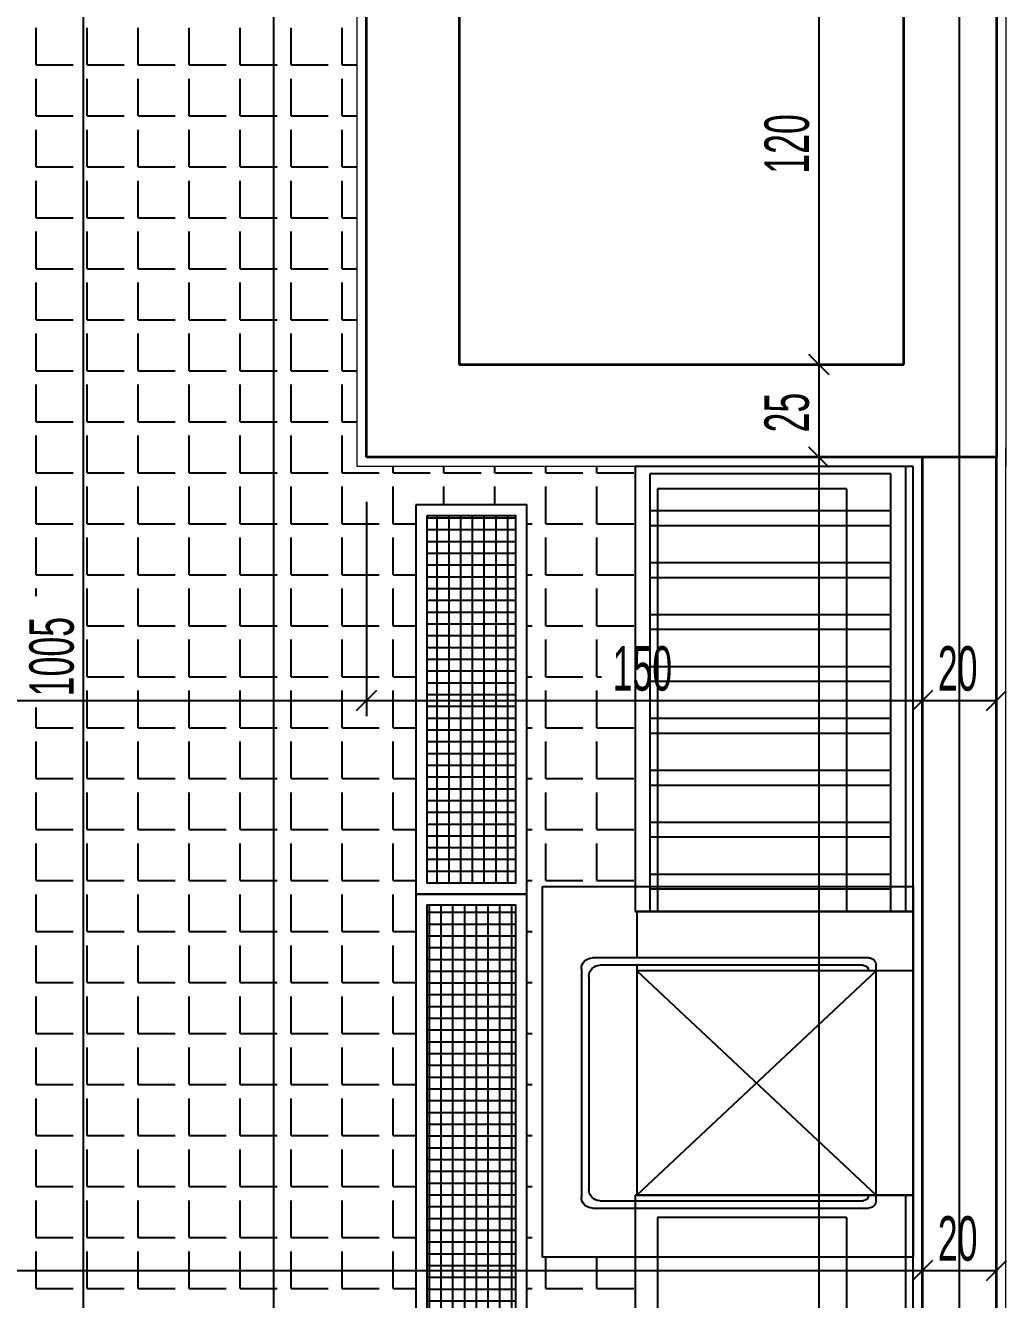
# Model space of a CAD drawing. Header units: inches. Extents: x -7543 to -822, y 102837 to 190349.
# Drawn here: x -836.37952 to -836.35305, y 102836.95028 to 102836.98463 of the extents above; entities that cross this region are included whole.
import ezdxf

# ---------------------------------------------------------------- set-up
doc = ezdxf.new("R2010")
doc.units = ezdxf.units.IN
doc.header["$MEASUREMENT"] = 0
for name, pattern in [('__ZG_T_P__9', [22, 1, -10, 1, -10]), ('DASHDOTX2', [2, 1, -0.5, 0, -0.5]), ('DASHED', [19.05, 12.7, -6.35]), ('DASHED2', [9.525, 6.35, -3.175])]:
    doc.linetypes.add(name, pattern=pattern)
doc.layers.get('0').update_dxf_attribs({"lineweight": 25})
doc.layers.get('Defpoints').update_dxf_attribs({"lineweight": 25})
for name, color, linetype, lineweight in [('AKS', 1, 'Continuous', 25), ('ICOL', 55, 'Continuous', 25), ('İZ DÜŞÜM', 253, 'Continuous', 20), ('SIVA', 150, 'Continuous', 15), ('TARAMA', 8, 'Continuous', 25)]:
    doc.layers.add(name, color=color, linetype=linetype, lineweight=lineweight)
doc.layers.add('DUVAR', color=7, linetype='Continuous', lineweight=35, true_color=0xfc4642)
doc.styles.add('OLCU', font='tromand.shx', dxfattribs={"width": 0.6, "height": 12})

# ---------------------------------------------------------------- blocks, each defined once
blk = doc.blocks.new('BYM1000')
for p, q in [((0, 0), (76.5, 0)), ((0, -74.5), (0, 0)), ((60.5, 0), (60.5, -74.5)), ((76.5, 0), (76.5, -74.5)), ((-1.5, -10), (0, -10)), ((0, -10), (60.5, -10)), ((60.5, -74.5), (0, -10)), ((60.5, -10), (0, -74.5)), ((60.5, -10), (62, -10)), ((-3.5, -86.5), (-3.5, -12)), ((-1.5, -84.5), (-1.5, -13.5)), ((0, -12), (0, -12)), ((60.5, -12), (60.5, -12)), ((62, -13.5), (62, -84.5)), ((64, -12), (64, -86.5)), ((60.5, -74.5), (0, -74.5)), ((62, -74.5), (60.5, -74.5)), ((76.5, -74.5), (64, -74.5)), ((59, -87.5), (1.5, -87.5)), ((61, -89.5), (-0.5, -89.5))]:
    blk.add_line(p, q)
for centre, radius, start, end in [((-1.5, -12), 2, 90, 180), ((62, -12), 2, 0, 90), ((0, -13.5), 1.5, 90, 180), ((60.5, -13.5), 1.5, 0, 90), ((1.5, -84.5), 3, 180, 270), ((59, -84.5), 3, 270, 0), ((-0.5, -86.5), 3, 180, 270), ((61, -86.5), 3, 270, 0)]:
    blk.add_arc(centre, radius, start, end)
blk = doc.blocks.new('MGT1275')
for p, q in [((0, 75), (120, 75)), ((0, 0), (0, 75)), ((0, 73), (120, 73)), ((120, 75), (120, 0)), ((114, 57), (0, 57)), ((114, 57), (114, 6)), ((69.87, 45.72), (64.87, 45.72)), ((71.38, 42.05), (67.85, 38.51)), ((75.05, 40.53), (75.05, 35.53)), ((114, 6), (0, 6)), ((120, 0), (0, 0))]:
    blk.add_line(p, q)
at = {"const_width": 0.5}
blk.add_lwpolyline([(56.31, 68.39), (56.31, 59.75, 1), (62.03, 59.75, 1), (58.84, 59.75, 0.280167), (62.96, 52.98, 1.478824), (63.36, 57.1, 0.577449), (61.1, 47.79, 1.293458), (62.43, 50.18, 1.060492), (60.96, 42.74, 0.772418), (61.89, 45, 0.971628), (57.11, 39.02, 1.865249), (57.37, 41.28, 0.666045), (54.32, 35.03, 1.5153), (54.85, 38.22, 0.453906), (51.39, 31.57, 1.379367), (53.65, 33.44, 0.703915), (46.47, 27.85, 1.347306), (49.13, 29.71, 0.495906), (42.48, 27.99, -0.321344)], format="xyb", dxfattribs=at)
blk.add_lwpolyline([(55.49, 62.49), (57.05, 62.49), (57.05, 68.41), (55.49, 68.41)], close=True)
blk.add_lwpolyline([(32, 16.5), (32, 46.5, -0.414214), (37, 51.5), (77, 51.5, -0.414214), (82, 46.5), (82, 16.5, -0.414214), (77, 11.5), (37, 11.5, -0.414214)], format="xyb", close=True)
blk.add_lwpolyline([(41.56, 20.7), (43.42, 20.7), (43.02, 28.01), (41.96, 28.01)], close=True, dxfattribs=at)
blk.add_lwpolyline([(41.56, 20.7), (40.23, 27.22)], dxfattribs=at)
for centre, radius in [((47.4, 68.53), 1.99), ((64.55, 68.53), 1.99), ((75.05, 45.72), 3.19)]:
    blk.add_circle(centre, radius)
blk.add_solid([(57.05, 62.49), (55.49, 62.49), (57.05, 68.41), (55.49, 68.41)])
blk = doc.blocks.new('MCTP1275')
for p, q in [((0, 0), (0, 75)), ((0, 75), (120, 75)), ((0, 73), (120, 73)), ((120, 75), (120, 0)), ((114, 57), (0, 57)), ((114, 57), (114, 6)), ((114, 6), (0, 6)), ((120, 0), (0, 0))]:
    blk.add_line(p, q)
at = {"linetype": 'DASHED'}
for p, q in [((0, 69), (118, 69)), ((6, 69), (6, 4)), ((10, 69), (10, 4)), ((20, 69), (20, 4)), ((24, 69), (24, 4)), ((34, 69), (34, 4)), ((38, 69), (38, 4)), ((48, 69), (48, 4)), ((52, 69), (52, 4)), ((62, 69), (62, 4)), ((66, 69), (66, 4)), ((76, 69), (76, 4)), ((80, 69), (80, 4)), ((90, 69), (90, 4)), ((94, 69), (94, 4)), ((104, 69), (104, 4)), ((108, 69), (108, 4)), ((118, 69), (118, 4)), ((118, 4), (0, 4))]:
    blk.add_line(p, q, dxfattribs=at)

msp = doc.modelspace()

# ---------------------------------------------------------------- hatches: boundary and pattern name
at = {"ltscale": 5}
h = msp.add_hatch(dxfattribs=at)
h.set_pattern_fill('NET', color=256, scale=0.0001, angle=-90, style=0)
h.set_pattern_definition([(270, (-838.01210808, 102834.91649603), (0.0003175, -6e-20), []), (360, (-838.01210808, 102834.91649603), (8e-20, 0.0003175), [])])
h.paths.add_polyline_path([(-836.366292, 102836.971412), (-836.368692, 102836.971412), (-836.368692, 102836.961512), (-836.366292, 102836.961512)])
h = msp.add_hatch(dxfattribs=at)
h.set_pattern_fill('NET', color=256, scale=0.0001, angle=90, style=0)
h.set_pattern_definition([(90, (-834.71889325, 102839.00097655), (-0.0003175, 2e-20), []), (180, (-834.71889325, 102839.00097655), (-4e-20, -0.0003175), [])])
h.paths.add_polyline_path([(-836.368692, 102836.946012), (-836.366292, 102836.946012), (-836.366292, 102836.960912), (-836.368692, 102836.960912)])

# ---------------------------------------------------------------- linework, layer by layer
for points in [[(-836.368992, 102836.971712), (-836.368992, 102836.961212), (-836.365992, 102836.961212), (-836.365992, 102836.971712)], [(-836.368692, 102836.971412), (-836.368692, 102836.961512), (-836.366292, 102836.961512), (-836.366292, 102836.971412)], [(-836.365992, 102836.945712), (-836.365992, 102836.961212), (-836.368992, 102836.961212), (-836.368992, 102836.945712)], [(-836.366292, 102836.946012), (-836.366292, 102836.960912), (-836.368692, 102836.960912), (-836.368692, 102836.946012)]]:
    msp.add_lwpolyline(points, close=True, dxfattribs=at)
at = {"linetype": 'DASHED2', "ltscale": 2}
msp.add_lwpolyline([(-836.365572, 102836.951418), (-836.365572, 102836.961418), (-836.355572, 102836.961418), (-836.355572, 102836.951418)], close=True, dxfattribs=at)
at = {"layer": 'AKS', "linetype": 'DASHDOTX2', "ltscale": 10}
for p, q in [((-836.372822, 102836.79642), (-836.372822, 102837.030376)), ((-836.354322, 102836.79642), (-836.354322, 102837.030376))]:
    msp.add_line(p, q, dxfattribs=at)
at = {"layer": 'Defpoints', "color": 3}
for p, q in [((-836.370322, 102836.972993), (-836.370322, 102836.989993)), ((-836.368322, 102836.972993), (-836.370322, 102836.972993)), ((-836.365322, 102836.972993), (-836.368322, 102836.972993)), ((-836.358322, 102836.972993), (-836.365322, 102836.972993)), ((-836.355322, 102836.972993), (-836.358322, 102836.972993)), ((-836.355322, 102836.913993), (-836.355322, 102836.972993))]:
    msp.add_line(p, q, dxfattribs=at)
at = {"layer": 'Defpoints', "color": 6}
msp.add_line((-836.353322, 102836.989993), (-836.353322, 102836.814993), dxfattribs=at)
at = {"layer": 'DUVAR'}
for p, q in [((-836.370322, 102836.972993), (-836.370322, 102836.989993)), ((-836.367822, 102836.987493), (-836.367822, 102836.975493)), ((-836.355822, 102836.975493), (-836.355822, 102836.987493)), ((-836.353322, 102836.987493), (-836.353322, 102836.983493)), ((-836.353322, 102836.983493), (-836.353322, 102836.972993)), ((-836.367822, 102836.975493), (-836.365322, 102836.975493)), ((-836.365322, 102836.975493), (-836.358322, 102836.975493)), ((-836.358322, 102836.975493), (-836.355822, 102836.975493)), ((-836.368322, 102836.972993), (-836.370322, 102836.972993)), ((-836.365322, 102836.972993), (-836.368322, 102836.972993)), ((-836.358322, 102836.972993), (-836.365322, 102836.972993)), ((-836.355322, 102836.972993), (-836.358322, 102836.972993)), ((-836.355322, 102836.913993), (-836.355322, 102836.972993)), ((-836.353322, 102836.972993), (-836.355322, 102836.972993)), ((-836.353322, 102836.912993), (-836.353322, 102836.972993))]:
    msp.add_line(p, q, dxfattribs=at)
at = {"layer": 'ICOL'}
for p, q in [((-836.377953, 102836.917493), (-836.377953, 102837.017994)), ((-836.358119, 102836.987493), (-836.358119, 102836.975493)), ((-836.358389, 102836.975763), (-836.357849, 102836.975223)), ((-836.357849, 102836.975223), (-836.358389, 102836.975763)), ((-836.358272, 102836.975493), (-836.358539, 102836.975493)), ((-836.358272, 102836.975493), (-836.358539, 102836.975493)), ((-836.358119, 102836.975493), (-836.358119, 102836.972993)), ((-836.358389, 102836.973263), (-836.357849, 102836.972723)), ((-836.357849, 102836.972723), (-836.358389, 102836.973263)), ((-836.358022, 102836.972993), (-836.358539, 102836.972993)), ((-836.358022, 102836.972993), (-836.358539, 102836.972993)), ((-836.358119, 102836.972993), (-836.358119, 102836.917493)), ((-836.370322, 102836.971793), (-836.370322, 102836.966013)), ((-836.370322, 102836.971793), (-836.370322, 102836.966013)), ((-836.355322, 102836.967386), (-836.355322, 102836.966853)), ((-836.355322, 102836.967386), (-836.355322, 102836.966853)), ((-836.353322, 102836.967467), (-836.353322, 102836.966853)), ((-836.370592, 102836.966163), (-836.370052, 102836.966703)), ((-836.370052, 102836.966703), (-836.370592, 102836.966163)), ((-836.355592, 102836.966163), (-836.355052, 102836.966703)), ((-836.355052, 102836.966703), (-836.355592, 102836.966163)), ((-836.353592, 102836.966163), (-836.353052, 102836.966703)), ((-836.429072, 102836.966433), (-836.370322, 102836.966433)), ((-836.370322, 102836.966433), (-836.355322, 102836.966433)), ((-836.355322, 102836.966433), (-836.353322, 102836.966433)), ((-836.355592, 102836.950792), (-836.355052, 102836.951332)), ((-836.355052, 102836.951332), (-836.355592, 102836.950792)), ((-836.355322, 102836.95036), (-836.355322, 102836.951482)), ((-836.355322, 102836.95036), (-836.355322, 102836.951482)), ((-836.353592, 102836.950792), (-836.353052, 102836.951332)), ((-836.353322, 102836.95057), (-836.353322, 102836.951482)), ((-836.429072, 102836.951062), (-836.355322, 102836.951062)), ((-836.355322, 102836.951062), (-836.353322, 102836.951062))]:
    msp.add_line(p, q, dxfattribs=at)
at = {"layer": 'İZ DÜŞÜM', "linetype": '__ZG_T_P__9'}
msp.add_line((-836.353322, 102836.989993), (-836.353322, 102836.814993), dxfattribs=at)
at = {"layer": 'SIVA'}
for p, q in [((-836.370572, 102836.972743), (-836.370572, 102836.990243)), ((-836.353072, 102836.990243), (-836.353072, 102836.983493)), ((-836.353072, 102836.983493), (-836.353072, 102836.972743)), ((-836.353072, 102836.913743), (-836.353072, 102836.973243)), ((-836.368322, 102836.972743), (-836.370572, 102836.972743)), ((-836.358572, 102836.972743), (-836.368322, 102836.972743)), ((-836.355572, 102836.972743), (-836.358572, 102836.972743)), ((-836.355572, 102836.972743), (-836.355572, 102836.914243))]:
    msp.add_line(p, q, dxfattribs=at)
at = {"layer": 'TARAMA'}
for p, q in [((-836.379229, 102836.983574), (-836.379229, 102836.984574)), ((-836.377854, 102836.983574), (-836.377854, 102836.984574)), ((-836.376479, 102836.983574), (-836.376479, 102836.984574)), ((-836.375104, 102836.983574), (-836.375104, 102836.984574)), ((-836.373729, 102836.983574), (-836.373729, 102836.984574)), ((-836.372354, 102836.983574), (-836.372354, 102836.984574)), ((-836.370979, 102836.983574), (-836.370979, 102836.984574)), ((-836.379229, 102836.983574), (-836.378229, 102836.983574)), ((-836.377854, 102836.983574), (-836.376854, 102836.983574)), ((-836.376479, 102836.983574), (-836.375479, 102836.983574)), ((-836.375104, 102836.983574), (-836.374104, 102836.983574)), ((-836.373729, 102836.983574), (-836.372822, 102836.983574)), ((-836.372822, 102836.983574), (-836.372729, 102836.983574)), ((-836.372354, 102836.983574), (-836.371354, 102836.983574)), ((-836.370979, 102836.983574), (-836.370572, 102836.983574)), ((-836.379229, 102836.982199), (-836.379229, 102836.983199)), ((-836.377854, 102836.982199), (-836.377854, 102836.983199)), ((-836.376479, 102836.982199), (-836.376479, 102836.983199)), ((-836.375104, 102836.982199), (-836.375104, 102836.983199)), ((-836.373729, 102836.982199), (-836.373729, 102836.983199)), ((-836.372354, 102836.982199), (-836.372354, 102836.983199)), ((-836.370979, 102836.982199), (-836.370979, 102836.983199)), ((-836.379229, 102836.982199), (-836.378229, 102836.982199)), ((-836.377854, 102836.982199), (-836.376854, 102836.982199)), ((-836.376479, 102836.982199), (-836.375479, 102836.982199)), ((-836.375104, 102836.982199), (-836.374104, 102836.982199)), ((-836.373729, 102836.982199), (-836.372822, 102836.982199)), ((-836.372822, 102836.982199), (-836.372729, 102836.982199)), ((-836.372354, 102836.982199), (-836.371354, 102836.982199)), ((-836.370979, 102836.982199), (-836.370572, 102836.982199)), ((-836.379229, 102836.980824), (-836.379229, 102836.981824)), ((-836.377854, 102836.980824), (-836.377854, 102836.981824)), ((-836.376479, 102836.980824), (-836.376479, 102836.981824)), ((-836.375104, 102836.980824), (-836.375104, 102836.981824)), ((-836.373729, 102836.980824), (-836.373729, 102836.981824)), ((-836.372354, 102836.980824), (-836.372354, 102836.981824)), ((-836.370979, 102836.980824), (-836.370979, 102836.981824)), ((-836.379229, 102836.980824), (-836.378229, 102836.980824)), ((-836.377854, 102836.980824), (-836.376854, 102836.980824)), ((-836.376479, 102836.980824), (-836.375479, 102836.980824)), ((-836.375104, 102836.980824), (-836.374104, 102836.980824)), ((-836.373729, 102836.980824), (-836.372822, 102836.980824)), ((-836.372822, 102836.980824), (-836.372729, 102836.980824)), ((-836.372354, 102836.980824), (-836.371354, 102836.980824)), ((-836.370979, 102836.980824), (-836.370572, 102836.980824)), ((-836.379229, 102836.979449), (-836.379229, 102836.980449)), ((-836.377854, 102836.979449), (-836.377854, 102836.980449)), ((-836.376479, 102836.979449), (-836.376479, 102836.980449)), ((-836.375104, 102836.979449), (-836.375104, 102836.980449)), ((-836.373729, 102836.979449), (-836.373729, 102836.980449)), ((-836.372354, 102836.979449), (-836.372354, 102836.980449)), ((-836.370979, 102836.979449), (-836.370979, 102836.980449)), ((-836.379229, 102836.979449), (-836.378229, 102836.979449)), ((-836.377854, 102836.979449), (-836.376854, 102836.979449)), ((-836.376479, 102836.979449), (-836.375479, 102836.979449)), ((-836.375104, 102836.979449), (-836.374104, 102836.979449)), ((-836.373729, 102836.979449), (-836.372822, 102836.979449)), ((-836.372822, 102836.979449), (-836.372729, 102836.979449)), ((-836.372354, 102836.979449), (-836.371354, 102836.979449)), ((-836.370979, 102836.979449), (-836.370572, 102836.979449)), ((-836.379229, 102836.978074), (-836.379229, 102836.979074)), ((-836.377854, 102836.978074), (-836.377854, 102836.979074)), ((-836.376479, 102836.978074), (-836.376479, 102836.979074)), ((-836.375104, 102836.978074), (-836.375104, 102836.979074)), ((-836.373729, 102836.978074), (-836.373729, 102836.979074)), ((-836.372354, 102836.978074), (-836.372354, 102836.979074)), ((-836.370979, 102836.978074), (-836.370979, 102836.979074)), ((-836.379229, 102836.978074), (-836.378229, 102836.978074)), ((-836.377854, 102836.978074), (-836.376854, 102836.978074)), ((-836.376479, 102836.978074), (-836.375479, 102836.978074)), ((-836.375104, 102836.978074), (-836.374104, 102836.978074)), ((-836.373729, 102836.978074), (-836.372822, 102836.978074)), ((-836.372822, 102836.978074), (-836.372729, 102836.978074)), ((-836.372354, 102836.978074), (-836.371354, 102836.978074)), ((-836.370979, 102836.978074), (-836.370572, 102836.978074)), ((-836.379229, 102836.976699), (-836.379229, 102836.977699)), ((-836.377854, 102836.976699), (-836.377854, 102836.977699)), ((-836.376479, 102836.976699), (-836.376479, 102836.977699)), ((-836.375104, 102836.976699), (-836.375104, 102836.977699)), ((-836.373729, 102836.976699), (-836.373729, 102836.977699)), ((-836.372354, 102836.976699), (-836.372354, 102836.977699)), ((-836.370979, 102836.976699), (-836.370979, 102836.977699)), ((-836.379229, 102836.976699), (-836.378229, 102836.976699)), ((-836.377854, 102836.976699), (-836.376854, 102836.976699)), ((-836.376479, 102836.976699), (-836.375479, 102836.976699)), ((-836.375104, 102836.976699), (-836.374104, 102836.976699)), ((-836.373729, 102836.976699), (-836.372822, 102836.976699)), ((-836.372822, 102836.976699), (-836.372729, 102836.976699)), ((-836.372354, 102836.976699), (-836.371354, 102836.976699)), ((-836.370979, 102836.976699), (-836.370572, 102836.976699)), ((-836.379229, 102836.975324), (-836.379229, 102836.976324)), ((-836.377854, 102836.975324), (-836.377854, 102836.976324)), ((-836.376479, 102836.975324), (-836.376479, 102836.976324)), ((-836.375104, 102836.975324), (-836.375104, 102836.976324)), ((-836.373729, 102836.975324), (-836.373729, 102836.976324)), ((-836.372354, 102836.975324), (-836.372354, 102836.976324)), ((-836.370979, 102836.975324), (-836.370979, 102836.976324)), ((-836.379229, 102836.975324), (-836.378229, 102836.975324)), ((-836.377854, 102836.975324), (-836.376854, 102836.975324)), ((-836.376479, 102836.975324), (-836.375479, 102836.975324)), ((-836.375104, 102836.975324), (-836.374104, 102836.975324)), ((-836.373729, 102836.975324), (-836.372822, 102836.975324)), ((-836.372822, 102836.975324), (-836.372729, 102836.975324)), ((-836.372354, 102836.975324), (-836.371354, 102836.975324)), ((-836.370979, 102836.975324), (-836.370572, 102836.975324)), ((-836.379229, 102836.973949), (-836.379229, 102836.974949)), ((-836.377854, 102836.973949), (-836.377854, 102836.974949)), ((-836.376479, 102836.973949), (-836.376479, 102836.974949)), ((-836.375104, 102836.973949), (-836.375104, 102836.974949)), ((-836.373729, 102836.973949), (-836.373729, 102836.974949)), ((-836.372354, 102836.973949), (-836.372354, 102836.974949)), ((-836.370979, 102836.973949), (-836.370979, 102836.974949)), ((-836.379229, 102836.973949), (-836.378229, 102836.973949)), ((-836.377854, 102836.973949), (-836.376854, 102836.973949)), ((-836.376479, 102836.973949), (-836.375479, 102836.973949)), ((-836.375104, 102836.973949), (-836.374104, 102836.973949)), ((-836.373729, 102836.973949), (-836.372822, 102836.973949)), ((-836.372822, 102836.973949), (-836.372729, 102836.973949)), ((-836.372354, 102836.973949), (-836.371354, 102836.973949)), ((-836.370979, 102836.973949), (-836.370572, 102836.973949)), ((-836.379229, 102836.972574), (-836.379229, 102836.973574)), ((-836.377854, 102836.972574), (-836.377854, 102836.973574)), ((-836.376479, 102836.972574), (-836.376479, 102836.973574)), ((-836.375104, 102836.972574), (-836.375104, 102836.973574)), ((-836.373729, 102836.972574), (-836.373729, 102836.973574)), ((-836.372354, 102836.972574), (-836.372354, 102836.973574)), ((-836.370979, 102836.972574), (-836.370979, 102836.973574)), ((-836.379229, 102836.972574), (-836.378229, 102836.972574)), ((-836.377854, 102836.972574), (-836.376854, 102836.972574)), ((-836.376479, 102836.972574), (-836.375479, 102836.972574)), ((-836.375104, 102836.972574), (-836.374104, 102836.972574)), ((-836.373729, 102836.972574), (-836.372822, 102836.972574)), ((-836.372822, 102836.972574), (-836.372729, 102836.972574)), ((-836.372354, 102836.972574), (-836.371354, 102836.972574)), ((-836.370979, 102836.972574), (-836.369979, 102836.972574)), ((-836.369604, 102836.972574), (-836.369604, 102836.972743)), ((-836.369604, 102836.972574), (-836.368604, 102836.972574)), ((-836.368229, 102836.972574), (-836.368229, 102836.972743)), ((-836.368229, 102836.972574), (-836.367229, 102836.972574)), ((-836.366854, 102836.972574), (-836.366854, 102836.972743)), ((-836.366854, 102836.972574), (-836.365854, 102836.972574)), ((-836.365479, 102836.972574), (-836.365479, 102836.972743)), ((-836.365479, 102836.972574), (-836.364479, 102836.972574)), ((-836.364104, 102836.972574), (-836.364104, 102836.972743)), ((-836.364104, 102836.972574), (-836.363104, 102836.972574)), ((-836.379229, 102836.971199), (-836.379229, 102836.972199)), ((-836.377854, 102836.971199), (-836.377854, 102836.972199)), ((-836.376479, 102836.971199), (-836.376479, 102836.972199)), ((-836.375104, 102836.971199), (-836.375104, 102836.972199)), ((-836.373729, 102836.971199), (-836.373729, 102836.972199)), ((-836.372354, 102836.971199), (-836.372354, 102836.972199)), ((-836.370979, 102836.971199), (-836.370979, 102836.972199)), ((-836.369604, 102836.971199), (-836.369604, 102836.972199)), ((-836.368229, 102836.971712), (-836.368229, 102836.972199)), ((-836.366854, 102836.971712), (-836.366854, 102836.972199)), ((-836.365479, 102836.971199), (-836.365479, 102836.972199)), ((-836.364104, 102836.971199), (-836.364104, 102836.972199)), ((-836.379229, 102836.971199), (-836.378229, 102836.971199)), ((-836.377854, 102836.971199), (-836.376854, 102836.971199)), ((-836.376479, 102836.971199), (-836.375479, 102836.971199)), ((-836.375104, 102836.971199), (-836.374104, 102836.971199)), ((-836.373729, 102836.971199), (-836.372822, 102836.971199)), ((-836.372822, 102836.971199), (-836.372729, 102836.971199)), ((-836.372354, 102836.971199), (-836.371354, 102836.971199)), ((-836.370979, 102836.971199), (-836.369979, 102836.971199)), ((-836.369604, 102836.971199), (-836.368992, 102836.971199)), ((-836.365992, 102836.971199), (-836.365854, 102836.971199)), ((-836.365479, 102836.971199), (-836.364479, 102836.971199)), ((-836.364104, 102836.971199), (-836.363104, 102836.971199)), ((-836.379229, 102836.969824), (-836.379229, 102836.970824)), ((-836.377854, 102836.969824), (-836.377854, 102836.970824)), ((-836.376479, 102836.969824), (-836.376479, 102836.970824)), ((-836.375104, 102836.969824), (-836.375104, 102836.970824)), ((-836.373729, 102836.969824), (-836.373729, 102836.970824)), ((-836.372354, 102836.969824), (-836.372354, 102836.970824)), ((-836.370979, 102836.969824), (-836.370979, 102836.970824)), ((-836.369604, 102836.969824), (-836.369604, 102836.970824)), ((-836.365479, 102836.969824), (-836.365479, 102836.970824)), ((-836.364104, 102836.969824), (-836.364104, 102836.970824)), ((-836.379229, 102836.969824), (-836.378229, 102836.969824)), ((-836.377854, 102836.969824), (-836.376854, 102836.969824)), ((-836.376479, 102836.969824), (-836.375479, 102836.969824)), ((-836.375104, 102836.969824), (-836.374104, 102836.969824)), ((-836.373729, 102836.969824), (-836.372822, 102836.969824)), ((-836.372822, 102836.969824), (-836.372729, 102836.969824)), ((-836.372354, 102836.969824), (-836.371354, 102836.969824)), ((-836.370979, 102836.969824), (-836.369979, 102836.969824)), ((-836.369604, 102836.969824), (-836.368992, 102836.969824)), ((-836.365992, 102836.969824), (-836.365854, 102836.969824)), ((-836.365479, 102836.969824), (-836.364479, 102836.969824)), ((-836.364104, 102836.969824), (-836.363104, 102836.969824)), ((-836.379229, 102836.969244), (-836.379229, 102836.969449)), ((-836.377854, 102836.968449), (-836.377854, 102836.969449)), ((-836.376479, 102836.968449), (-836.376479, 102836.969449)), ((-836.375104, 102836.968449), (-836.375104, 102836.969449)), ((-836.373729, 102836.968449), (-836.373729, 102836.969449)), ((-836.372354, 102836.968449), (-836.372354, 102836.969449)), ((-836.370979, 102836.968449), (-836.370979, 102836.969449)), ((-836.369604, 102836.968449), (-836.369604, 102836.969449)), ((-836.365479, 102836.968449), (-836.365479, 102836.969449)), ((-836.364104, 102836.968449), (-836.364104, 102836.969449)), ((-836.377854, 102836.968449), (-836.376854, 102836.968449)), ((-836.376479, 102836.968449), (-836.375479, 102836.968449)), ((-836.375104, 102836.968449), (-836.374104, 102836.968449)), ((-836.373729, 102836.968449), (-836.372822, 102836.968449)), ((-836.372822, 102836.968449), (-836.372729, 102836.968449)), ((-836.372354, 102836.968449), (-836.371354, 102836.968449)), ((-836.370979, 102836.968449), (-836.369979, 102836.968449)), ((-836.369604, 102836.968449), (-836.368992, 102836.968449)), ((-836.365992, 102836.968449), (-836.365854, 102836.968449)), ((-836.365479, 102836.968449), (-836.364479, 102836.968449)), ((-836.364104, 102836.968449), (-836.363104, 102836.968449)), ((-836.377854, 102836.967074), (-836.377854, 102836.968074)), ((-836.376479, 102836.967074), (-836.376479, 102836.968074)), ((-836.375104, 102836.967074), (-836.375104, 102836.968074)), ((-836.373729, 102836.967074), (-836.373729, 102836.968074)), ((-836.372354, 102836.967074), (-836.372354, 102836.968074)), ((-836.370979, 102836.967074), (-836.370979, 102836.968074)), ((-836.369604, 102836.967074), (-836.369604, 102836.968074)), ((-836.365479, 102836.967074), (-836.365479, 102836.968074)), ((-836.364104, 102836.967074), (-836.364104, 102836.968074)), ((-836.377854, 102836.967074), (-836.376854, 102836.967074)), ((-836.376479, 102836.967074), (-836.375479, 102836.967074)), ((-836.375104, 102836.967074), (-836.374104, 102836.967074)), ((-836.373729, 102836.967074), (-836.372822, 102836.967074)), ((-836.372822, 102836.967074), (-836.372729, 102836.967074)), ((-836.372354, 102836.967074), (-836.371354, 102836.967074)), ((-836.370979, 102836.967074), (-836.369979, 102836.967074)), ((-836.369604, 102836.967074), (-836.368992, 102836.967074)), ((-836.365992, 102836.967074), (-836.365854, 102836.967074)), ((-836.365479, 102836.967074), (-836.364479, 102836.967074)), ((-836.364104, 102836.967074), (-836.363979, 102836.967074)), ((-836.377854, 102836.965699), (-836.377854, 102836.966699)), ((-836.376479, 102836.965699), (-836.376479, 102836.966699)), ((-836.375104, 102836.965699), (-836.375104, 102836.966699)), ((-836.373729, 102836.965699), (-836.373729, 102836.966699)), ((-836.372354, 102836.965699), (-836.372354, 102836.966699)), ((-836.370979, 102836.965699), (-836.370979, 102836.966699)), ((-836.369604, 102836.965699), (-836.369604, 102836.966699)), ((-836.365479, 102836.965699), (-836.365479, 102836.966699)), ((-836.364104, 102836.965699), (-836.364104, 102836.966699)), ((-836.379229, 102836.965699), (-836.379229, 102836.966244)), ((-836.379229, 102836.965699), (-836.378229, 102836.965699)), ((-836.377854, 102836.965699), (-836.376854, 102836.965699)), ((-836.376479, 102836.965699), (-836.375479, 102836.965699)), ((-836.375104, 102836.965699), (-836.374104, 102836.965699)), ((-836.373729, 102836.965699), (-836.372822, 102836.965699)), ((-836.372822, 102836.965699), (-836.372729, 102836.965699)), ((-836.372354, 102836.965699), (-836.371354, 102836.965699)), ((-836.370979, 102836.965699), (-836.369979, 102836.965699)), ((-836.369604, 102836.965699), (-836.368992, 102836.965699)), ((-836.365992, 102836.965699), (-836.365854, 102836.965699)), ((-836.365479, 102836.965699), (-836.364479, 102836.965699)), ((-836.364104, 102836.965699), (-836.363104, 102836.965699)), ((-836.379229, 102836.964324), (-836.379229, 102836.965324)), ((-836.377854, 102836.964324), (-836.377854, 102836.965324)), ((-836.376479, 102836.964324), (-836.376479, 102836.965324)), ((-836.375104, 102836.964324), (-836.375104, 102836.965324)), ((-836.373729, 102836.964324), (-836.373729, 102836.965324)), ((-836.372354, 102836.964324), (-836.372354, 102836.965324)), ((-836.370979, 102836.964324), (-836.370979, 102836.965324)), ((-836.369604, 102836.964324), (-836.369604, 102836.965324)), ((-836.365479, 102836.964324), (-836.365479, 102836.965324)), ((-836.364104, 102836.964324), (-836.364104, 102836.965324)), ((-836.379229, 102836.964324), (-836.378229, 102836.964324)), ((-836.377854, 102836.964324), (-836.376854, 102836.964324)), ((-836.376479, 102836.964324), (-836.375479, 102836.964324)), ((-836.375104, 102836.964324), (-836.374104, 102836.964324)), ((-836.373729, 102836.964324), (-836.372822, 102836.964324)), ((-836.372822, 102836.964324), (-836.372729, 102836.964324)), ((-836.372354, 102836.964324), (-836.371354, 102836.964324)), ((-836.370979, 102836.964324), (-836.369979, 102836.964324)), ((-836.369604, 102836.964324), (-836.368992, 102836.964324)), ((-836.365992, 102836.964324), (-836.365854, 102836.964324)), ((-836.365479, 102836.964324), (-836.364479, 102836.964324)), ((-836.364104, 102836.964324), (-836.363104, 102836.964324)), ((-836.379229, 102836.962949), (-836.379229, 102836.963949)), ((-836.377854, 102836.962949), (-836.377854, 102836.963949)), ((-836.376479, 102836.962949), (-836.376479, 102836.963949)), ((-836.375104, 102836.962949), (-836.375104, 102836.963949)), ((-836.373729, 102836.962949), (-836.373729, 102836.963949)), ((-836.372354, 102836.962949), (-836.372354, 102836.963949)), ((-836.370979, 102836.962949), (-836.370979, 102836.963949)), ((-836.369604, 102836.962949), (-836.369604, 102836.963949)), ((-836.365479, 102836.962949), (-836.365479, 102836.963949)), ((-836.364104, 102836.962949), (-836.364104, 102836.963949)), ((-836.379229, 102836.962949), (-836.378229, 102836.962949)), ((-836.377854, 102836.962949), (-836.376854, 102836.962949)), ((-836.376479, 102836.962949), (-836.375479, 102836.962949)), ((-836.375104, 102836.962949), (-836.374104, 102836.962949)), ((-836.373729, 102836.962949), (-836.372822, 102836.962949)), ((-836.372822, 102836.962949), (-836.372729, 102836.962949)), ((-836.372354, 102836.962949), (-836.371354, 102836.962949)), ((-836.370979, 102836.962949), (-836.369979, 102836.962949)), ((-836.369604, 102836.962949), (-836.368992, 102836.962949)), ((-836.365992, 102836.962949), (-836.365854, 102836.962949)), ((-836.365479, 102836.962949), (-836.364479, 102836.962949)), ((-836.364104, 102836.962949), (-836.363104, 102836.962949)), ((-836.379229, 102836.961574), (-836.379229, 102836.962574)), ((-836.377854, 102836.961574), (-836.377854, 102836.962574)), ((-836.376479, 102836.961574), (-836.376479, 102836.962574)), ((-836.375104, 102836.961574), (-836.375104, 102836.962574)), ((-836.373729, 102836.961574), (-836.373729, 102836.962574)), ((-836.372354, 102836.961574), (-836.372354, 102836.962574)), ((-836.370979, 102836.961574), (-836.370979, 102836.962574)), ((-836.369604, 102836.961574), (-836.369604, 102836.962574)), ((-836.365479, 102836.961574), (-836.365479, 102836.962574)), ((-836.364104, 102836.961574), (-836.364104, 102836.962574)), ((-836.379229, 102836.961574), (-836.378229, 102836.961574)), ((-836.377854, 102836.961574), (-836.376854, 102836.961574)), ((-836.376479, 102836.961574), (-836.375479, 102836.961574)), ((-836.375104, 102836.961574), (-836.374104, 102836.961574)), ((-836.373729, 102836.961574), (-836.372822, 102836.961574)), ((-836.372822, 102836.961574), (-836.372729, 102836.961574)), ((-836.372354, 102836.961574), (-836.371354, 102836.961574)), ((-836.370979, 102836.961574), (-836.369979, 102836.961574)), ((-836.369604, 102836.961574), (-836.368992, 102836.961574)), ((-836.365992, 102836.961574), (-836.365854, 102836.961574)), ((-836.365479, 102836.961574), (-836.364479, 102836.961574)), ((-836.364104, 102836.961574), (-836.363104, 102836.961574)), ((-836.379229, 102836.960199), (-836.379229, 102836.961199)), ((-836.377854, 102836.960199), (-836.377854, 102836.961199)), ((-836.376479, 102836.960199), (-836.376479, 102836.961199)), ((-836.375104, 102836.960199), (-836.375104, 102836.961199)), ((-836.373729, 102836.960199), (-836.373729, 102836.961199)), ((-836.372354, 102836.960199), (-836.372354, 102836.961199)), ((-836.370979, 102836.960199), (-836.370979, 102836.961199)), ((-836.369604, 102836.960199), (-836.369604, 102836.961199)), ((-836.379229, 102836.960199), (-836.378229, 102836.960199)), ((-836.377854, 102836.960199), (-836.376854, 102836.960199)), ((-836.376479, 102836.960199), (-836.375479, 102836.960199)), ((-836.375104, 102836.960199), (-836.374104, 102836.960199)), ((-836.373729, 102836.960199), (-836.372822, 102836.960199)), ((-836.372822, 102836.960199), (-836.372729, 102836.960199)), ((-836.372354, 102836.960199), (-836.371354, 102836.960199)), ((-836.370979, 102836.960199), (-836.369979, 102836.960199)), ((-836.369604, 102836.960199), (-836.368992, 102836.960199)), ((-836.365992, 102836.960199), (-836.365854, 102836.960199)), ((-836.379229, 102836.958824), (-836.379229, 102836.959824)), ((-836.377854, 102836.958824), (-836.377854, 102836.959824)), ((-836.376479, 102836.958824), (-836.376479, 102836.959824)), ((-836.375104, 102836.958824), (-836.375104, 102836.959824)), ((-836.373729, 102836.958824), (-836.373729, 102836.959824)), ((-836.372354, 102836.958824), (-836.372354, 102836.959824)), ((-836.370979, 102836.958824), (-836.370979, 102836.959824)), ((-836.369604, 102836.958824), (-836.369604, 102836.959824)), ((-836.379229, 102836.958824), (-836.378229, 102836.958824)), ((-836.377854, 102836.958824), (-836.376854, 102836.958824)), ((-836.376479, 102836.958824), (-836.375479, 102836.958824)), ((-836.375104, 102836.958824), (-836.374104, 102836.958824)), ((-836.373729, 102836.958824), (-836.372822, 102836.958824)), ((-836.372822, 102836.958824), (-836.372729, 102836.958824)), ((-836.372354, 102836.958824), (-836.371354, 102836.958824)), ((-836.370979, 102836.958824), (-836.369979, 102836.958824)), ((-836.369604, 102836.958824), (-836.368992, 102836.958824)), ((-836.365992, 102836.958824), (-836.365854, 102836.958824)), ((-836.379229, 102836.957449), (-836.379229, 102836.958449)), ((-836.377854, 102836.957449), (-836.377854, 102836.958449)), ((-836.376479, 102836.957449), (-836.376479, 102836.958449)), ((-836.375104, 102836.957449), (-836.375104, 102836.958449)), ((-836.373729, 102836.957449), (-836.373729, 102836.958449)), ((-836.372354, 102836.957449), (-836.372354, 102836.958449)), ((-836.370979, 102836.957449), (-836.370979, 102836.958449)), ((-836.369604, 102836.957449), (-836.369604, 102836.958449)), ((-836.379229, 102836.957449), (-836.378229, 102836.957449)), ((-836.377854, 102836.957449), (-836.376854, 102836.957449)), ((-836.376479, 102836.957449), (-836.375479, 102836.957449)), ((-836.375104, 102836.957449), (-836.374104, 102836.957449)), ((-836.373729, 102836.957449), (-836.372822, 102836.957449)), ((-836.372822, 102836.957449), (-836.372729, 102836.957449)), ((-836.372354, 102836.957449), (-836.371354, 102836.957449)), ((-836.370979, 102836.957449), (-836.369979, 102836.957449)), ((-836.369604, 102836.957449), (-836.368992, 102836.957449)), ((-836.365992, 102836.957449), (-836.365854, 102836.957449)), ((-836.379229, 102836.956074), (-836.379229, 102836.957074)), ((-836.377854, 102836.956074), (-836.377854, 102836.957074)), ((-836.376479, 102836.956074), (-836.376479, 102836.957074)), ((-836.375104, 102836.956074), (-836.375104, 102836.957074)), ((-836.373729, 102836.956074), (-836.373729, 102836.957074)), ((-836.372354, 102836.956074), (-836.372354, 102836.957074)), ((-836.370979, 102836.956074), (-836.370979, 102836.957074)), ((-836.369604, 102836.956074), (-836.369604, 102836.957074)), ((-836.379229, 102836.956074), (-836.378229, 102836.956074)), ((-836.377854, 102836.956074), (-836.376854, 102836.956074)), ((-836.376479, 102836.956074), (-836.375479, 102836.956074)), ((-836.375104, 102836.956074), (-836.374104, 102836.956074)), ((-836.373729, 102836.956074), (-836.372822, 102836.956074)), ((-836.372822, 102836.956074), (-836.372729, 102836.956074)), ((-836.372354, 102836.956074), (-836.371354, 102836.956074)), ((-836.370979, 102836.956074), (-836.369979, 102836.956074)), ((-836.369604, 102836.956074), (-836.368992, 102836.956074)), ((-836.365992, 102836.956074), (-836.365854, 102836.956074)), ((-836.379229, 102836.954699), (-836.379229, 102836.955699)), ((-836.377854, 102836.954699), (-836.377854, 102836.955699)), ((-836.376479, 102836.954699), (-836.376479, 102836.955699)), ((-836.375104, 102836.954699), (-836.375104, 102836.955699)), ((-836.373729, 102836.954699), (-836.373729, 102836.955699)), ((-836.372354, 102836.954699), (-836.372354, 102836.955699)), ((-836.370979, 102836.954699), (-836.370979, 102836.955699)), ((-836.369604, 102836.954699), (-836.369604, 102836.955699)), ((-836.379229, 102836.954699), (-836.378229, 102836.954699)), ((-836.377854, 102836.954699), (-836.376854, 102836.954699)), ((-836.376479, 102836.954699), (-836.375479, 102836.954699)), ((-836.375104, 102836.954699), (-836.374104, 102836.954699)), ((-836.373729, 102836.954699), (-836.372822, 102836.954699)), ((-836.372822, 102836.954699), (-836.372729, 102836.954699)), ((-836.372354, 102836.954699), (-836.371354, 102836.954699)), ((-836.370979, 102836.954699), (-836.369979, 102836.954699)), ((-836.369604, 102836.954699), (-836.368992, 102836.954699)), ((-836.365992, 102836.954699), (-836.365854, 102836.954699)), ((-836.379229, 102836.953324), (-836.379229, 102836.954324)), ((-836.377854, 102836.953324), (-836.377854, 102836.954324)), ((-836.376479, 102836.953324), (-836.376479, 102836.954324)), ((-836.375104, 102836.953324), (-836.375104, 102836.954324)), ((-836.373729, 102836.953324), (-836.373729, 102836.954324)), ((-836.372354, 102836.953324), (-836.372354, 102836.954324)), ((-836.370979, 102836.953324), (-836.370979, 102836.954324)), ((-836.369604, 102836.953324), (-836.369604, 102836.954324)), ((-836.379229, 102836.953324), (-836.378229, 102836.953324)), ((-836.377854, 102836.953324), (-836.376854, 102836.953324)), ((-836.376479, 102836.953324), (-836.375479, 102836.953324)), ((-836.375104, 102836.953324), (-836.374104, 102836.953324)), ((-836.373729, 102836.953324), (-836.372822, 102836.953324)), ((-836.372822, 102836.953324), (-836.372729, 102836.953324)), ((-836.372354, 102836.953324), (-836.371354, 102836.953324)), ((-836.370979, 102836.953324), (-836.369979, 102836.953324)), ((-836.369604, 102836.953324), (-836.368992, 102836.953324)), ((-836.365992, 102836.953324), (-836.365854, 102836.953324)), ((-836.379229, 102836.951949), (-836.379229, 102836.952949)), ((-836.377854, 102836.951949), (-836.377854, 102836.952949)), ((-836.376479, 102836.951949), (-836.376479, 102836.952949)), ((-836.375104, 102836.951949), (-836.375104, 102836.952949)), ((-836.373729, 102836.951949), (-836.373729, 102836.952949)), ((-836.372354, 102836.951949), (-836.372354, 102836.952949)), ((-836.370979, 102836.951949), (-836.370979, 102836.952949)), ((-836.369604, 102836.951949), (-836.369604, 102836.952949)), ((-836.379229, 102836.951949), (-836.378229, 102836.951949)), ((-836.377854, 102836.951949), (-836.376854, 102836.951949)), ((-836.376479, 102836.951949), (-836.375479, 102836.951949)), ((-836.375104, 102836.951949), (-836.374104, 102836.951949)), ((-836.373729, 102836.951949), (-836.372822, 102836.951949)), ((-836.372822, 102836.951949), (-836.372729, 102836.951949)), ((-836.372354, 102836.951949), (-836.371354, 102836.951949)), ((-836.370979, 102836.951949), (-836.369979, 102836.951949)), ((-836.369604, 102836.951949), (-836.368992, 102836.951949)), ((-836.365992, 102836.951949), (-836.365854, 102836.951949)), ((-836.379229, 102836.950574), (-836.379229, 102836.951574)), ((-836.377854, 102836.950574), (-836.377854, 102836.951574)), ((-836.376479, 102836.950574), (-836.376479, 102836.951574)), ((-836.375104, 102836.950574), (-836.375104, 102836.951574)), ((-836.373729, 102836.950574), (-836.373729, 102836.951574)), ((-836.372354, 102836.950574), (-836.372354, 102836.951574)), ((-836.370979, 102836.950574), (-836.370979, 102836.951574)), ((-836.369604, 102836.950574), (-836.369604, 102836.951574)), ((-836.365479, 102836.950574), (-836.365479, 102836.951418)), ((-836.364104, 102836.950574), (-836.364104, 102836.951418)), ((-836.379229, 102836.950574), (-836.378229, 102836.950574)), ((-836.377854, 102836.950574), (-836.376854, 102836.950574)), ((-836.376479, 102836.950574), (-836.375479, 102836.950574)), ((-836.375104, 102836.950574), (-836.374104, 102836.950574)), ((-836.373729, 102836.950574), (-836.372822, 102836.950574)), ((-836.372822, 102836.950574), (-836.372729, 102836.950574)), ((-836.372354, 102836.950574), (-836.371354, 102836.950574)), ((-836.370979, 102836.950574), (-836.369979, 102836.950574)), ((-836.369604, 102836.950574), (-836.368992, 102836.950574)), ((-836.365992, 102836.950574), (-836.365854, 102836.950574)), ((-836.365479, 102836.950574), (-836.364479, 102836.950574)), ((-836.364104, 102836.950574), (-836.363104, 102836.950574))]:
    msp.add_line(p, q, dxfattribs=at)

# ---------------------------------------------------------------- block references
at = {"ltscale": 5, "extrusion": (0, 0, -1), "xscale": 0.0001000000047497451, "yscale": 0.0001000000047497451, "zscale": -0.0001, "rotation": 90}
for name, p in [('MCTP1275', (836.363072, 102836.960743)), ('BYM1000', (836.355572, 102836.953093)), ('MGT1275', (836.363072, 102836.941093))]:
    msp.add_blockref(name, p, dxfattribs=at)

# ---------------------------------------------------------------- texts
at = {"layer": 'ICOL', "style": 'OLCU', "width": 0.6}
for s, p in [('120', (-836.358383, 102836.980636)), ('25', (-836.358383, 102836.97366)), ('1005', (-836.378217, 102836.966544))]:
    msp.add_text(s, height=0.0012, rotation=90, dxfattribs=at).set_placement(p)
for s, p in [('150', (-836.363679, 102836.966697)), ('20', (-836.354905, 102836.966697)), ('20', (-836.354905, 102836.951326))]:
    msp.add_text(s, height=0.0012, dxfattribs=at).set_placement(p)

doc.saveas('drawing.dxf')
